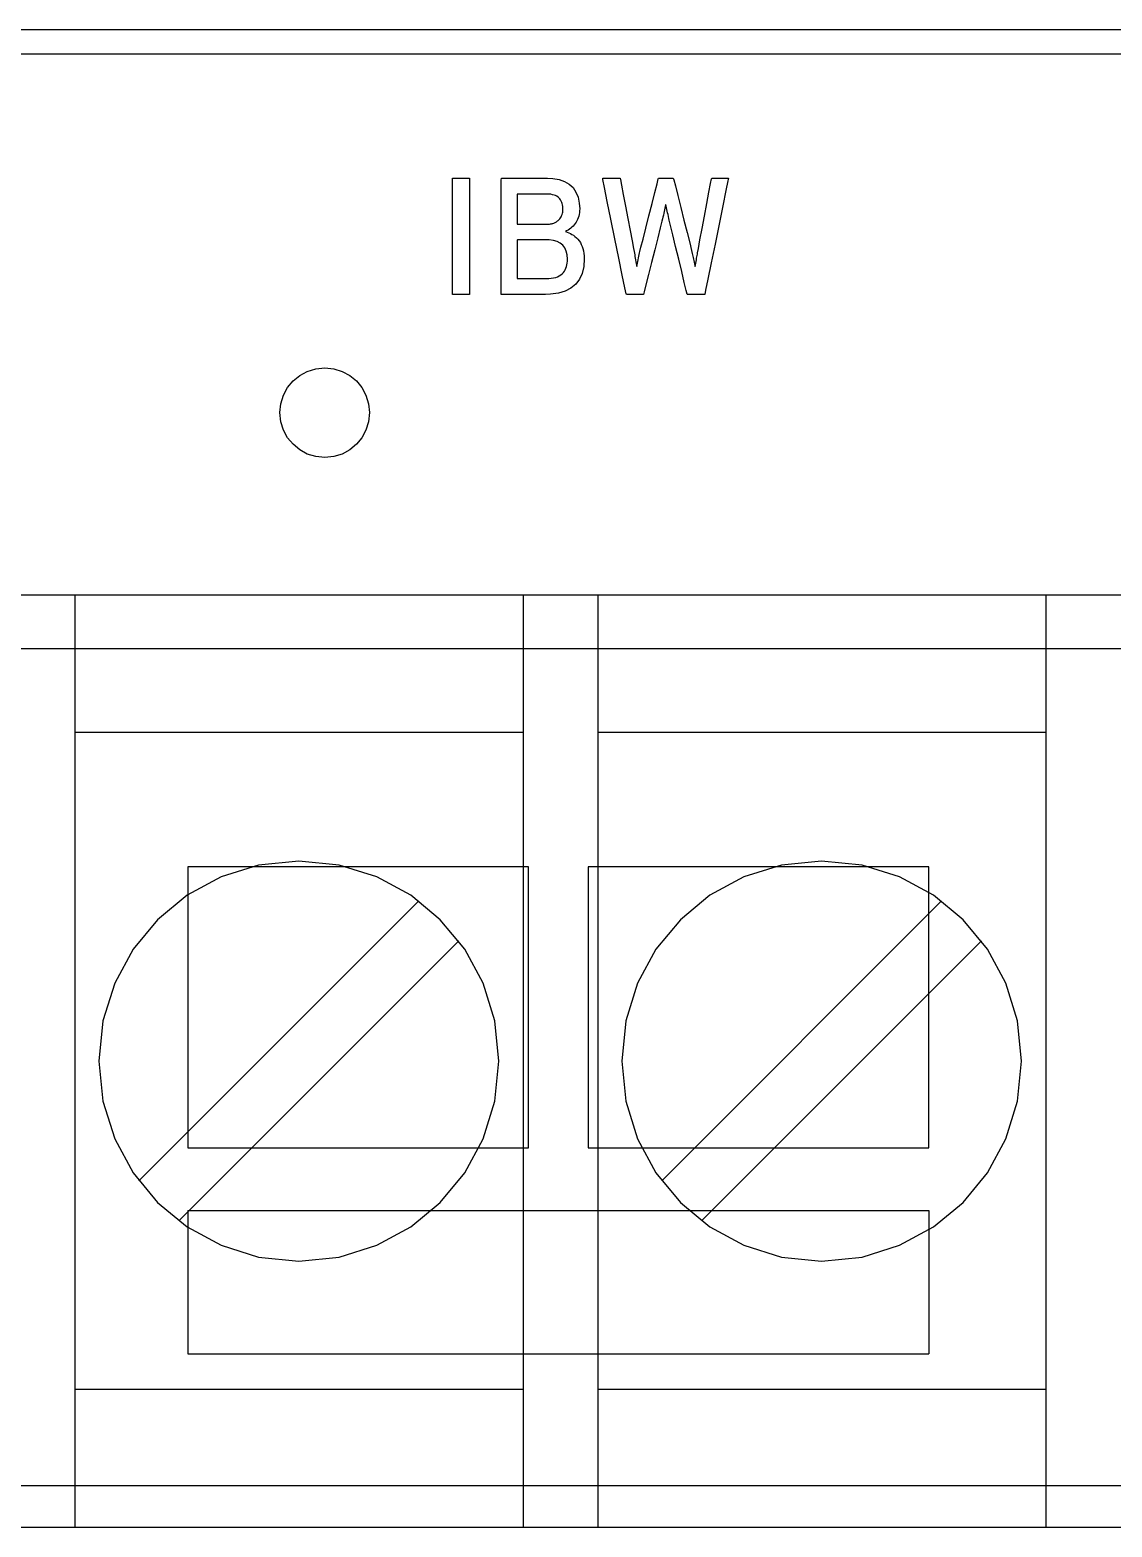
# Model space of a CAD drawing. Extents: x 1 to 47.7, y 0.2 to 33.4.
# Drawn here: x 27.588 to 28.493, y 10.859 to 12.111 of the extents above; entities that cross this region are included whole.
import ezdxf

# ---------------------------------------------------------------- set-up
doc = ezdxf.new("R2010")
doc.units = 0
doc.header["$MEASUREMENT"] = 0
for name, color, linetype in [('1_1__SCREW_TERMINAL_BLOCK_', 7, 'CONTINUOUS'), ('1_2__SCREW_TERMINAL_BLOCK_', 7, 'CONTINUOUS'), ('1_3__CONNECTORIZED_RELAY__', 7, 'CONTINUOUS'), ('1_4__CONNECTORIZED_RELAY__', 7, 'CONTINUOUS')]:
    doc.layers.add(name, color=color, linetype=linetype)

msp = doc.modelspace()

# ---------------------------------------------------------------- linework, layer by layer
at = {"layer": '1_1__SCREW_TERMINAL_BLOCK_'}
for points in [[(28.5573, 12.1115), (28.428, 12.1115), (28.3014, 12.1115), (28.2392, 12.1115), (28.1778, 12.1115), (28.1171, 12.1115), (28.0571, 12.1115), (27.998, 12.1115), (27.9396, 12.1115), (27.8821, 12.1115), (27.8253, 12.1115), (27.7694, 12.1115), (27.7143, 12.1115), (27.6601, 12.1115), (27.6068, 12.1115), (27.5544, 12.1115)], [(27.5614, 12.0915), (27.6043, 12.0915), (27.6481, 12.0915), (27.6928, 12.0915), (27.7384, 12.0915), (27.7849, 12.0915), (27.8322, 12.0915), (27.8804, 12.0915), (27.9295, 12.0915), (27.9793, 12.0915), (28.03, 12.0915), (28.0815, 12.0915), (28.1338, 12.0915), (28.1868, 12.0915), (28.2406, 12.0915), (28.2952, 12.0915), (28.4066, 12.0915), (28.5208, 12.0915)], [(27.9414, 11.8902), (27.9414, 11.9874), (27.9555, 11.9874), (27.9555, 11.8902), (27.9414, 11.8902)], [(28.6408, 11.6386), (28.4201, 11.6386), (28.1886, 11.6386), (27.7191, 11.6386), (27.494, 11.6386)], [(27.6253, 11.6386), (27.6253, 10.8586)], [(28.0003, 11.6386), (28.0003, 10.8586)], [(28.0628, 11.6386), (28.0628, 10.8586)], [(28.4378, 11.6386), (28.4378, 10.8586)], [(28.0003, 11.5235), (27.6253, 11.5235)], [(28.4378, 11.5235), (28.0628, 11.5235)], [(27.9131, 11.3826), (27.6788, 11.1483)], [(28.3506, 11.3826), (28.1164, 11.1483)], [(27.9465, 11.3492), (27.7123, 11.1149)], [(28.384, 11.3492), (28.1498, 11.1149)], [(28.0003, 10.9737), (27.6253, 10.9737)], [(28.4378, 10.9737), (28.0628, 10.9737)], [(27.494, 10.8586), (27.7191, 10.8586), (28.1886, 10.8586), (28.4201, 10.8586), (28.6408, 10.8586)]]:
    msp.add_lwpolyline(points, dxfattribs=at)
for points in [[(28.0516, 11.92), (28.0511, 11.9135), (28.0497, 11.9077), (28.0475, 11.9028), (28.0444, 11.8987), (28.0404, 11.8954), (28.0356, 11.8929), (28.03, 11.8912), (28.0234, 11.8903), (28.0191, 11.8902), (28.0166, 11.8902), (28.012, 11.8902), (28.0061, 11.8902), (27.9996, 11.8902), (27.9933, 11.8902), (27.9877, 11.8902), (27.9838, 11.8902), (27.9821, 11.8902), (27.982, 11.8931), (27.982, 11.9023), (27.982, 11.916), (27.982, 11.9322), (27.982, 11.9492), (27.982, 11.965), (27.982, 11.9778), (27.982, 11.9857), (27.9822, 11.9874), (27.9846, 11.9874), (27.9891, 11.9874), (27.9951, 11.9874), (28.0018, 11.9874), (28.0084, 11.9874), (28.0143, 11.9874), (28.0186, 11.9874), (28.0207, 11.9874), (28.0253, 11.9872), (28.0306, 11.9863), (28.0351, 11.9847), (28.039, 11.9824), (28.0422, 11.9795), (28.0446, 11.9758), (28.0464, 11.9715), (28.0474, 11.9665), (28.0478, 11.9618), (28.0477, 11.9601), (28.0475, 11.9586), (28.0473, 11.957), (28.0469, 11.9556), (28.0465, 11.9542), (28.046, 11.9529), (28.0454, 11.9516), (28.0447, 11.9505), (28.0439, 11.9494), (28.0431, 11.9483), (28.0422, 11.9473), (28.0412, 11.9464), (28.0402, 11.9455), (28.0391, 11.9447), (28.038, 11.944), (28.0368, 11.9433), (28.0359, 11.9427), (28.0373, 11.9423), (28.0386, 11.9418), (28.04, 11.9411), (28.0413, 11.9404), (28.0425, 11.9396), (28.0437, 11.9386), (28.045, 11.9375), (28.0461, 11.9363), (28.0473, 11.935), (28.0483, 11.9336), (28.0491, 11.932), (28.0499, 11.9303), (28.0505, 11.9285), (28.051, 11.9266), (28.0513, 11.9245), (28.0515, 11.9223)], [(28.1524, 11.8902), (28.1519, 11.8902), (28.1505, 11.8902), (28.1484, 11.8902), (28.146, 11.8902), (28.1435, 11.8902), (28.1412, 11.8902), (28.1393, 11.8902), (28.138, 11.8902), (28.1377, 11.8903), (28.1369, 11.8935), (28.1353, 11.9001), (28.1331, 11.9092), (28.1306, 11.9196), (28.128, 11.9303), (28.1257, 11.94), (28.1238, 11.9477), (28.1227, 11.9522), (28.1224, 11.9537), (28.122, 11.9553), (28.1217, 11.9569), (28.1213, 11.9584), (28.121, 11.9599), (28.1207, 11.9613), (28.1204, 11.9627), (28.1201, 11.9641), (28.1199, 11.9654), (28.1196, 11.9651), (28.1193, 11.9637), (28.119, 11.9623), (28.1187, 11.9609), (28.1184, 11.9595), (28.1181, 11.958), (28.1178, 11.9564), (28.1174, 11.9549), (28.1171, 11.9533), (28.1166, 11.9514), (28.1152, 11.9459), (28.1131, 11.9376), (28.1106, 11.9275), (28.1079, 11.9168), (28.1053, 11.9067), (28.1031, 11.8981), (28.1016, 11.8922), (28.1011, 11.8902), (28.1006, 11.8902), (28.0991, 11.8902), (28.0971, 11.8902), (28.0947, 11.8902), (28.0923, 11.8902), (28.09, 11.8902), (28.0882, 11.8902), (28.087, 11.8902), (28.0866, 11.8905), (28.0856, 11.8957), (28.0834, 11.9062), (28.0805, 11.9205), (28.0772, 11.9366), (28.0739, 11.953), (28.0708, 11.9679), (28.0685, 11.9796), (28.0671, 11.9864), (28.067, 11.9874), (28.068, 11.9874), (28.0697, 11.9874), (28.072, 11.9874), (28.0744, 11.9874), (28.0769, 11.9874), (28.0791, 11.9874), (28.0807, 11.9874), (28.0815, 11.9874), (28.0818, 11.9863), (28.0827, 11.9815), (28.0842, 11.9737), (28.086, 11.9641), (28.088, 11.9537), (28.0899, 11.9436), (28.0916, 11.9349), (28.0928, 11.9286), (28.0933, 11.926), (28.0935, 11.9247), (28.0938, 11.9233), (28.094, 11.9219), (28.0943, 11.9205), (28.0945, 11.919), (28.0948, 11.9175), (28.095, 11.9161), (28.0952, 11.9146), (28.0955, 11.9134), (28.0958, 11.9149), (28.0961, 11.9163), (28.0963, 11.9178), (28.0966, 11.9192), (28.0969, 11.9207), (28.0973, 11.9221), (28.0976, 11.9235), (28.0979, 11.9249), (28.0981, 11.9261), (28.099, 11.9296), (28.1008, 11.9364), (28.1031, 11.9455), (28.1057, 11.9558), (28.1083, 11.9662), (28.1107, 11.9755), (28.1125, 11.9828), (28.1135, 11.9869), (28.1138, 11.9874), (28.1147, 11.9874), (28.1162, 11.9874), (28.1181, 11.9874), (28.1202, 11.9874), (28.1223, 11.9874), (28.1241, 11.9874), (28.1255, 11.9874), (28.1261, 11.9874), (28.1265, 11.9861), (28.1278, 11.981), (28.1298, 11.9729), (28.1323, 11.963), (28.135, 11.9523), (28.1376, 11.942), (28.1398, 11.9332), (28.1413, 11.927), (28.142, 11.9245), (28.1422, 11.9234), (28.1425, 11.9222), (28.1428, 11.921), (28.1431, 11.9197), (28.1433, 11.9184), (28.1436, 11.9171), (28.1439, 11.9158), (28.1441, 11.9144), (28.1444, 11.9135), (28.1447, 11.9149), (28.1449, 11.9164), (28.1452, 11.9178), (28.1454, 11.9191), (28.1456, 11.9204), (28.1458, 11.9216), (28.146, 11.9228), (28.1462, 11.9239), (28.1464, 11.9249), (28.1471, 11.9287), (28.1484, 11.9358), (28.1502, 11.9452), (28.1521, 11.9557), (28.1541, 11.9663), (28.1559, 11.9757), (28.1573, 11.983), (28.158, 11.987), (28.1583, 11.9874), (28.1593, 11.9874), (28.161, 11.9874), (28.1632, 11.9874), (28.1656, 11.9874), (28.168, 11.9874), (28.17, 11.9874), (28.1715, 11.9874), (28.1722, 11.9874), (28.1718, 11.9852), (28.1701, 11.977), (28.1675, 11.9642), (28.1644, 11.9488), (28.161, 11.9323), (28.1578, 11.9165), (28.155, 11.903), (28.1531, 11.8937)], [(28.0337, 11.9614), (28.0336, 11.9626), (28.0335, 11.9638), (28.0333, 11.965), (28.033, 11.9661), (28.0327, 11.9672), (28.0322, 11.9682), (28.0317, 11.9692), (28.0312, 11.9701), (28.0304, 11.9709), (28.0296, 11.9716), (28.0286, 11.9723), (28.0275, 11.9728), (28.0264, 11.9733), (28.0251, 11.9736), (28.0237, 11.9739), (28.0222, 11.974), (28.0206, 11.9741), (28.0196, 11.9741), (28.0171, 11.9741), (28.0134, 11.9741), (28.0091, 11.9741), (28.0047, 11.9741), (28.0006, 11.9741), (27.9974, 11.9741), (27.9956, 11.9741), (27.9953, 11.9739), (27.9953, 11.972), (27.9953, 11.9689), (27.9953, 11.9648), (27.9953, 11.9604), (27.9953, 11.9561), (27.9953, 11.9525), (27.9953, 11.9499), (27.9953, 11.9489), (27.9963, 11.9489), (27.9989, 11.9489), (28.0026, 11.9489), (28.0068, 11.9489), (28.0113, 11.9489), (28.0153, 11.9489), (28.0185, 11.9489), (28.0203, 11.9489), (28.021, 11.9489), (28.0218, 11.949), (28.0226, 11.949), (28.0234, 11.9491), (28.0241, 11.9493), (28.0248, 11.9494), (28.0254, 11.9496), (28.026, 11.9498), (28.0266, 11.9501), (28.0272, 11.9504), (28.0277, 11.9506), (28.0283, 11.9509), (28.0287, 11.9513), (28.0292, 11.9516), (28.0297, 11.9519), (28.0301, 11.9523), (28.0305, 11.9527), (28.031, 11.9533), (28.0317, 11.9541), (28.0322, 11.955), (28.0326, 11.956), (28.033, 11.957), (28.0333, 11.958), (28.0335, 11.9591), (28.0336, 11.9602)], [(28.0375, 11.9196), (28.0372, 11.9232), (28.0365, 11.9264), (28.0352, 11.929), (28.0336, 11.9313), (28.0314, 11.9331), (28.0288, 11.9344), (28.0257, 11.9353), (28.0221, 11.9358), (28.0204, 11.9358), (28.0182, 11.9358), (28.0147, 11.9358), (28.0104, 11.9358), (28.0058, 11.9358), (28.0015, 11.9358), (27.998, 11.9358), (27.9958, 11.9358), (27.9953, 11.9356), (27.9953, 11.9336), (27.9953, 11.9296), (27.9953, 11.9244), (27.9953, 11.9187), (27.9953, 11.913), (27.9953, 11.9082), (27.9953, 11.9048), (27.9953, 11.9035), (27.9963, 11.9035), (27.999, 11.9035), (28.0028, 11.9035), (28.0071, 11.9035), (28.0116, 11.9035), (28.0157, 11.9035), (28.0187, 11.9035), (28.0203, 11.9035), (28.0219, 11.9035), (28.024, 11.9037), (28.0259, 11.904), (28.0277, 11.9044), (28.0293, 11.9049), (28.0307, 11.9056), (28.032, 11.9064), (28.0331, 11.9074), (28.0341, 11.9084), (28.0349, 11.9095), (28.0356, 11.9107), (28.0362, 11.912), (28.0367, 11.9134), (28.037, 11.9148), (28.0373, 11.9163), (28.0375, 11.9179)], [(27.8719, 11.7912), (27.8711, 11.7836), (27.8689, 11.7766), (27.8655, 11.7702), (27.8609, 11.7647), (27.8553, 11.7601), (27.849, 11.7566), (27.8419, 11.7545), (27.8344, 11.7537), (27.8268, 11.7545), (27.8198, 11.7566), (27.8134, 11.7601), (27.8079, 11.7647), (27.8033, 11.7702), (27.7998, 11.7766), (27.7976, 11.7836), (27.7969, 11.7912), (27.7976, 11.7987), (27.7998, 11.8058), (27.8033, 11.8122), (27.8079, 11.8177), (27.8134, 11.8223), (27.8198, 11.8257), (27.8268, 11.8279), (27.8344, 11.8287), (27.8419, 11.8279), (27.849, 11.8257), (27.8553, 11.8223), (27.8609, 11.8177), (27.8655, 11.8122), (27.8689, 11.8058), (27.8711, 11.7987)], [(27.9801, 11.2486), (27.9767, 11.2823), (27.967, 11.3137), (27.9515, 11.3422), (27.9311, 11.3669), (27.9063, 11.3874), (27.8779, 11.4029), (27.8464, 11.4126), (27.8127, 11.416), (27.779, 11.4126), (27.7476, 11.4029), (27.7192, 11.3874), (27.6944, 11.3669), (27.674, 11.3422), (27.6586, 11.3137), (27.6488, 11.2823), (27.6454, 11.2486), (27.6488, 11.2149), (27.6586, 11.1835), (27.674, 11.1551), (27.6944, 11.1303), (27.7192, 11.1098), (27.7476, 11.0944), (27.779, 11.0846), (27.8127, 11.0812), (27.8464, 11.0846), (27.8779, 11.0944), (27.9063, 11.1098), (27.9311, 11.1303), (27.9515, 11.1551), (27.967, 11.1835), (27.9767, 11.2149)], [(28.4176, 11.2486), (28.4142, 11.2823), (28.4045, 11.3137), (28.389, 11.3422), (28.3686, 11.3669), (28.3438, 11.3874), (28.3154, 11.4029), (28.284, 11.4126), (28.2502, 11.416), (28.2165, 11.4126), (28.1851, 11.4029), (28.1567, 11.3874), (28.132, 11.3669), (28.1115, 11.3422), (28.0961, 11.3137), (28.0864, 11.2823), (28.083, 11.2486), (28.0864, 11.2149), (28.0961, 11.1835), (28.1115, 11.1551), (28.132, 11.1303), (28.1567, 11.1098), (28.1851, 11.0944), (28.2165, 11.0846), (28.2502, 11.0812), (28.284, 11.0846), (28.3154, 11.0944), (28.3438, 11.1098), (28.3686, 11.1303), (28.389, 11.1551), (28.4045, 11.1835), (28.4142, 11.2149)]]:
    msp.add_lwpolyline(points, close=True, dxfattribs=at)
at = {"layer": '1_2__SCREW_TERMINAL_BLOCK_'}
for points in [[(28.5573, 12.1115), (28.428, 12.1115), (28.3014, 12.1115), (28.2392, 12.1115), (28.1778, 12.1115), (28.1171, 12.1115), (28.0571, 12.1115), (27.998, 12.1115), (27.9396, 12.1115), (27.8821, 12.1115), (27.8253, 12.1115), (27.7694, 12.1115), (27.7143, 12.1115), (27.6601, 12.1115), (27.6068, 12.1115), (27.5544, 12.1115)], [(27.5614, 12.0915), (27.6043, 12.0915), (27.6481, 12.0915), (27.6928, 12.0915), (27.7384, 12.0915), (27.7849, 12.0915), (27.8322, 12.0915), (27.8804, 12.0915), (27.9295, 12.0915), (27.9793, 12.0915), (28.03, 12.0915), (28.0815, 12.0915), (28.1338, 12.0915), (28.1868, 12.0915), (28.2406, 12.0915), (28.2952, 12.0915), (28.4066, 12.0915), (28.5208, 12.0915)], [(27.9414, 11.8902), (27.9414, 11.9874), (27.9555, 11.9874), (27.9555, 11.8902), (27.9414, 11.8902)], [(28.6408, 11.6386), (28.4201, 11.6386), (28.1886, 11.6386), (27.7191, 11.6386), (27.494, 11.6386)], [(27.6253, 11.6386), (27.6253, 10.8586)], [(28.0003, 11.6386), (28.0003, 10.8586)], [(28.0628, 11.6386), (28.0628, 10.8586)], [(28.4378, 11.6386), (28.4378, 10.8586)], [(28.0003, 11.5235), (27.6253, 11.5235)], [(28.4378, 11.5235), (28.0628, 11.5235)], [(27.9131, 11.3826), (27.6788, 11.1483)], [(28.3506, 11.3826), (28.1164, 11.1483)], [(27.9465, 11.3492), (27.7123, 11.1149)], [(28.384, 11.3492), (28.1498, 11.1149)], [(28.0003, 10.9737), (27.6253, 10.9737)], [(28.4378, 10.9737), (28.0628, 10.9737)], [(27.494, 10.8586), (27.7191, 10.8586), (28.1886, 10.8586), (28.4201, 10.8586), (28.6408, 10.8586)]]:
    msp.add_lwpolyline(points, dxfattribs=at)
for points in [[(28.0516, 11.92), (28.0511, 11.9135), (28.0497, 11.9077), (28.0475, 11.9028), (28.0444, 11.8987), (28.0404, 11.8954), (28.0356, 11.8929), (28.03, 11.8912), (28.0234, 11.8903), (28.0191, 11.8902), (28.0166, 11.8902), (28.012, 11.8902), (28.0061, 11.8902), (27.9996, 11.8902), (27.9933, 11.8902), (27.9877, 11.8902), (27.9838, 11.8902), (27.9821, 11.8902), (27.982, 11.8931), (27.982, 11.9023), (27.982, 11.916), (27.982, 11.9322), (27.982, 11.9492), (27.982, 11.965), (27.982, 11.9778), (27.982, 11.9857), (27.9822, 11.9874), (27.9846, 11.9874), (27.9891, 11.9874), (27.9951, 11.9874), (28.0018, 11.9874), (28.0084, 11.9874), (28.0143, 11.9874), (28.0186, 11.9874), (28.0207, 11.9874), (28.0253, 11.9872), (28.0306, 11.9863), (28.0351, 11.9847), (28.039, 11.9824), (28.0422, 11.9795), (28.0446, 11.9758), (28.0464, 11.9715), (28.0474, 11.9665), (28.0478, 11.9618), (28.0477, 11.9601), (28.0475, 11.9586), (28.0473, 11.957), (28.0469, 11.9556), (28.0465, 11.9542), (28.046, 11.9529), (28.0454, 11.9516), (28.0447, 11.9505), (28.0439, 11.9494), (28.0431, 11.9483), (28.0422, 11.9473), (28.0412, 11.9464), (28.0402, 11.9455), (28.0391, 11.9447), (28.038, 11.944), (28.0368, 11.9433), (28.0359, 11.9427), (28.0373, 11.9423), (28.0386, 11.9418), (28.04, 11.9411), (28.0413, 11.9404), (28.0425, 11.9396), (28.0437, 11.9386), (28.045, 11.9375), (28.0461, 11.9363), (28.0473, 11.935), (28.0483, 11.9336), (28.0491, 11.932), (28.0499, 11.9303), (28.0505, 11.9285), (28.051, 11.9266), (28.0513, 11.9245), (28.0515, 11.9223)], [(28.1524, 11.8902), (28.1519, 11.8902), (28.1505, 11.8902), (28.1484, 11.8902), (28.146, 11.8902), (28.1435, 11.8902), (28.1412, 11.8902), (28.1393, 11.8902), (28.138, 11.8902), (28.1377, 11.8903), (28.1369, 11.8935), (28.1353, 11.9001), (28.1331, 11.9092), (28.1306, 11.9196), (28.128, 11.9303), (28.1257, 11.94), (28.1238, 11.9477), (28.1227, 11.9522), (28.1224, 11.9537), (28.122, 11.9553), (28.1217, 11.9569), (28.1213, 11.9584), (28.121, 11.9599), (28.1207, 11.9613), (28.1204, 11.9627), (28.1201, 11.9641), (28.1199, 11.9654), (28.1196, 11.9651), (28.1193, 11.9637), (28.119, 11.9623), (28.1187, 11.9609), (28.1184, 11.9595), (28.1181, 11.958), (28.1178, 11.9564), (28.1174, 11.9549), (28.1171, 11.9533), (28.1166, 11.9514), (28.1152, 11.9459), (28.1131, 11.9376), (28.1106, 11.9275), (28.1079, 11.9168), (28.1053, 11.9067), (28.1031, 11.8981), (28.1016, 11.8922), (28.1011, 11.8902), (28.1006, 11.8902), (28.0991, 11.8902), (28.0971, 11.8902), (28.0947, 11.8902), (28.0923, 11.8902), (28.09, 11.8902), (28.0882, 11.8902), (28.087, 11.8902), (28.0866, 11.8905), (28.0856, 11.8957), (28.0834, 11.9062), (28.0805, 11.9205), (28.0772, 11.9366), (28.0739, 11.953), (28.0708, 11.9679), (28.0685, 11.9796), (28.0671, 11.9864), (28.067, 11.9874), (28.068, 11.9874), (28.0697, 11.9874), (28.072, 11.9874), (28.0744, 11.9874), (28.0769, 11.9874), (28.0791, 11.9874), (28.0807, 11.9874), (28.0815, 11.9874), (28.0818, 11.9863), (28.0827, 11.9815), (28.0842, 11.9737), (28.086, 11.9641), (28.088, 11.9537), (28.0899, 11.9436), (28.0916, 11.9349), (28.0928, 11.9286), (28.0933, 11.926), (28.0935, 11.9247), (28.0938, 11.9233), (28.094, 11.9219), (28.0943, 11.9205), (28.0945, 11.919), (28.0948, 11.9175), (28.095, 11.9161), (28.0952, 11.9146), (28.0955, 11.9134), (28.0958, 11.9149), (28.0961, 11.9163), (28.0963, 11.9178), (28.0966, 11.9192), (28.0969, 11.9207), (28.0973, 11.9221), (28.0976, 11.9235), (28.0979, 11.9249), (28.0981, 11.9261), (28.099, 11.9296), (28.1008, 11.9364), (28.1031, 11.9455), (28.1057, 11.9558), (28.1083, 11.9662), (28.1107, 11.9755), (28.1125, 11.9828), (28.1135, 11.9869), (28.1138, 11.9874), (28.1147, 11.9874), (28.1162, 11.9874), (28.1181, 11.9874), (28.1202, 11.9874), (28.1223, 11.9874), (28.1241, 11.9874), (28.1255, 11.9874), (28.1261, 11.9874), (28.1265, 11.9861), (28.1278, 11.981), (28.1298, 11.9729), (28.1323, 11.963), (28.135, 11.9523), (28.1376, 11.942), (28.1398, 11.9332), (28.1413, 11.927), (28.142, 11.9245), (28.1422, 11.9234), (28.1425, 11.9222), (28.1428, 11.921), (28.1431, 11.9197), (28.1433, 11.9184), (28.1436, 11.9171), (28.1439, 11.9158), (28.1441, 11.9144), (28.1444, 11.9135), (28.1447, 11.9149), (28.1449, 11.9164), (28.1452, 11.9178), (28.1454, 11.9191), (28.1456, 11.9204), (28.1458, 11.9216), (28.146, 11.9228), (28.1462, 11.9239), (28.1464, 11.9249), (28.1471, 11.9287), (28.1484, 11.9358), (28.1502, 11.9452), (28.1521, 11.9557), (28.1541, 11.9663), (28.1559, 11.9757), (28.1573, 11.983), (28.158, 11.987), (28.1583, 11.9874), (28.1593, 11.9874), (28.161, 11.9874), (28.1632, 11.9874), (28.1656, 11.9874), (28.168, 11.9874), (28.17, 11.9874), (28.1715, 11.9874), (28.1722, 11.9874), (28.1718, 11.9852), (28.1701, 11.977), (28.1675, 11.9642), (28.1644, 11.9488), (28.161, 11.9323), (28.1578, 11.9165), (28.155, 11.903), (28.1531, 11.8937)], [(28.0337, 11.9614), (28.0336, 11.9626), (28.0335, 11.9638), (28.0333, 11.965), (28.033, 11.9661), (28.0327, 11.9672), (28.0322, 11.9682), (28.0317, 11.9692), (28.0312, 11.9701), (28.0304, 11.9709), (28.0296, 11.9716), (28.0286, 11.9723), (28.0275, 11.9728), (28.0264, 11.9733), (28.0251, 11.9736), (28.0237, 11.9739), (28.0222, 11.974), (28.0206, 11.9741), (28.0196, 11.9741), (28.0171, 11.9741), (28.0134, 11.9741), (28.0091, 11.9741), (28.0047, 11.9741), (28.0006, 11.9741), (27.9974, 11.9741), (27.9956, 11.9741), (27.9953, 11.9739), (27.9953, 11.972), (27.9953, 11.9689), (27.9953, 11.9648), (27.9953, 11.9604), (27.9953, 11.9561), (27.9953, 11.9525), (27.9953, 11.9499), (27.9953, 11.9489), (27.9963, 11.9489), (27.9989, 11.9489), (28.0026, 11.9489), (28.0068, 11.9489), (28.0113, 11.9489), (28.0153, 11.9489), (28.0185, 11.9489), (28.0203, 11.9489), (28.021, 11.9489), (28.0218, 11.949), (28.0226, 11.949), (28.0234, 11.9491), (28.0241, 11.9493), (28.0248, 11.9494), (28.0254, 11.9496), (28.026, 11.9498), (28.0266, 11.9501), (28.0272, 11.9504), (28.0277, 11.9506), (28.0283, 11.9509), (28.0287, 11.9513), (28.0292, 11.9516), (28.0297, 11.9519), (28.0301, 11.9523), (28.0305, 11.9527), (28.031, 11.9533), (28.0317, 11.9541), (28.0322, 11.955), (28.0326, 11.956), (28.033, 11.957), (28.0333, 11.958), (28.0335, 11.9591), (28.0336, 11.9602)], [(28.0375, 11.9196), (28.0372, 11.9232), (28.0365, 11.9264), (28.0352, 11.929), (28.0336, 11.9313), (28.0314, 11.9331), (28.0288, 11.9344), (28.0257, 11.9353), (28.0221, 11.9358), (28.0204, 11.9358), (28.0182, 11.9358), (28.0147, 11.9358), (28.0104, 11.9358), (28.0058, 11.9358), (28.0015, 11.9358), (27.998, 11.9358), (27.9958, 11.9358), (27.9953, 11.9356), (27.9953, 11.9336), (27.9953, 11.9296), (27.9953, 11.9244), (27.9953, 11.9187), (27.9953, 11.913), (27.9953, 11.9082), (27.9953, 11.9048), (27.9953, 11.9035), (27.9963, 11.9035), (27.999, 11.9035), (28.0028, 11.9035), (28.0071, 11.9035), (28.0116, 11.9035), (28.0157, 11.9035), (28.0187, 11.9035), (28.0203, 11.9035), (28.0219, 11.9035), (28.024, 11.9037), (28.0259, 11.904), (28.0277, 11.9044), (28.0293, 11.9049), (28.0307, 11.9056), (28.032, 11.9064), (28.0331, 11.9074), (28.0341, 11.9084), (28.0349, 11.9095), (28.0356, 11.9107), (28.0362, 11.912), (28.0367, 11.9134), (28.037, 11.9148), (28.0373, 11.9163), (28.0375, 11.9179)], [(27.8719, 11.7912), (27.8711, 11.7836), (27.8689, 11.7766), (27.8655, 11.7702), (27.8609, 11.7647), (27.8553, 11.7601), (27.849, 11.7566), (27.8419, 11.7545), (27.8344, 11.7537), (27.8268, 11.7545), (27.8198, 11.7566), (27.8134, 11.7601), (27.8079, 11.7647), (27.8033, 11.7702), (27.7998, 11.7766), (27.7976, 11.7836), (27.7969, 11.7912), (27.7976, 11.7987), (27.7998, 11.8058), (27.8033, 11.8122), (27.8079, 11.8177), (27.8134, 11.8223), (27.8198, 11.8257), (27.8268, 11.8279), (27.8344, 11.8287), (27.8419, 11.8279), (27.849, 11.8257), (27.8553, 11.8223), (27.8609, 11.8177), (27.8655, 11.8122), (27.8689, 11.8058), (27.8711, 11.7987)], [(27.9801, 11.2486), (27.9767, 11.2823), (27.967, 11.3137), (27.9515, 11.3422), (27.9311, 11.3669), (27.9063, 11.3874), (27.8779, 11.4029), (27.8464, 11.4126), (27.8127, 11.416), (27.779, 11.4126), (27.7476, 11.4029), (27.7192, 11.3874), (27.6944, 11.3669), (27.674, 11.3422), (27.6586, 11.3137), (27.6488, 11.2823), (27.6454, 11.2486), (27.6488, 11.2149), (27.6586, 11.1835), (27.674, 11.1551), (27.6944, 11.1303), (27.7192, 11.1098), (27.7476, 11.0944), (27.779, 11.0846), (27.8127, 11.0812), (27.8464, 11.0846), (27.8779, 11.0944), (27.9063, 11.1098), (27.9311, 11.1303), (27.9515, 11.1551), (27.967, 11.1835), (27.9767, 11.2149)], [(28.4176, 11.2486), (28.4142, 11.2823), (28.4045, 11.3137), (28.389, 11.3422), (28.3686, 11.3669), (28.3438, 11.3874), (28.3154, 11.4029), (28.284, 11.4126), (28.2502, 11.416), (28.2165, 11.4126), (28.1851, 11.4029), (28.1567, 11.3874), (28.132, 11.3669), (28.1115, 11.3422), (28.0961, 11.3137), (28.0864, 11.2823), (28.083, 11.2486), (28.0864, 11.2149), (28.0961, 11.1835), (28.1115, 11.1551), (28.132, 11.1303), (28.1567, 11.1098), (28.1851, 11.0944), (28.2165, 11.0846), (28.2502, 11.0812), (28.284, 11.0846), (28.3154, 11.0944), (28.3438, 11.1098), (28.3686, 11.1303), (28.389, 11.1551), (28.4045, 11.1835), (28.4142, 11.2149)]]:
    msp.add_lwpolyline(points, close=True, dxfattribs=at)
at = {"layer": '1_3__CONNECTORIZED_RELAY__'}
for points in [[(28.5284, 12.1115), (28.3996, 12.1115), (28.2737, 12.1115), (28.2118, 12.1115), (28.1507, 12.1115), (28.0903, 12.1115), (28.0307, 12.1115), (27.9719, 12.1115), (27.9139, 12.1115), (27.8567, 12.1115), (27.8004, 12.1115), (27.7448, 12.1115), (27.6901, 12.1115), (27.6363, 12.1115), (27.5834, 12.1115)], [(27.5493, 12.0915), (27.6161, 12.0915), (27.6851, 12.0915), (27.7563, 12.0915), (27.8296, 12.0915), (27.905, 12.0915), (27.9824, 12.0915), (28.0618, 12.0915), (28.1431, 12.0915), (28.2263, 12.0915), (28.3113, 12.0915), (28.3982, 12.0915), (28.4868, 12.0915), (28.5771, 12.0915)], [(27.9414, 11.8902), (27.9414, 11.9874), (27.9555, 11.9874), (27.9555, 11.8902), (27.9414, 11.8902)], [(28.5081, 11.5935), (28.2112, 11.5935), (27.9083, 11.5935), (27.7593, 11.5935), (27.6144, 11.5935), (27.4754, 11.5935)], [(27.7199, 11.1759), (28.005, 11.1759), (28.005, 11.4112), (27.7199, 11.4112), (27.7199, 11.1759)], [(28.0549, 11.1759), (28.34, 11.1759), (28.34, 11.4112), (28.0549, 11.4112), (28.0549, 11.1759)], [(27.7199, 11.1236), (28.34, 11.1236)], [(27.7199, 11.1236), (27.7199, 11.0037)], [(28.34, 11.1236), (28.34, 11.0037)], [(27.7199, 11.0037), (28.34, 11.0037)], [(27.5519, 10.8934), (27.8488, 10.8934), (28.1516, 10.8934), (28.3006, 10.8934), (28.4455, 10.8934), (28.5845, 10.8934)]]:
    msp.add_lwpolyline(points, dxfattribs=at)
for points in [[(28.0516, 11.92), (28.0511, 11.9135), (28.0497, 11.9077), (28.0475, 11.9028), (28.0444, 11.8987), (28.0404, 11.8954), (28.0356, 11.8929), (28.03, 11.8912), (28.0234, 11.8903), (28.0191, 11.8902), (28.0166, 11.8902), (28.012, 11.8902), (28.0061, 11.8902), (27.9996, 11.8902), (27.9933, 11.8902), (27.9877, 11.8902), (27.9838, 11.8902), (27.9821, 11.8902), (27.982, 11.8931), (27.982, 11.9023), (27.982, 11.916), (27.982, 11.9322), (27.982, 11.9492), (27.982, 11.965), (27.982, 11.9778), (27.982, 11.9857), (27.9822, 11.9874), (27.9846, 11.9874), (27.9891, 11.9874), (27.9951, 11.9874), (28.0018, 11.9874), (28.0084, 11.9874), (28.0143, 11.9874), (28.0186, 11.9874), (28.0207, 11.9874), (28.0253, 11.9872), (28.0306, 11.9863), (28.0351, 11.9847), (28.039, 11.9824), (28.0422, 11.9795), (28.0446, 11.9758), (28.0464, 11.9715), (28.0474, 11.9665), (28.0478, 11.9618), (28.0477, 11.9601), (28.0475, 11.9586), (28.0473, 11.957), (28.0469, 11.9556), (28.0465, 11.9542), (28.046, 11.9529), (28.0454, 11.9516), (28.0447, 11.9505), (28.0439, 11.9494), (28.0431, 11.9483), (28.0422, 11.9473), (28.0412, 11.9464), (28.0402, 11.9455), (28.0391, 11.9447), (28.038, 11.944), (28.0368, 11.9433), (28.0359, 11.9427), (28.0373, 11.9423), (28.0386, 11.9418), (28.04, 11.9411), (28.0413, 11.9404), (28.0425, 11.9396), (28.0437, 11.9386), (28.045, 11.9375), (28.0461, 11.9363), (28.0473, 11.935), (28.0483, 11.9336), (28.0491, 11.932), (28.0499, 11.9303), (28.0505, 11.9285), (28.051, 11.9266), (28.0513, 11.9245), (28.0515, 11.9223)], [(28.1524, 11.8902), (28.1519, 11.8902), (28.1505, 11.8902), (28.1484, 11.8902), (28.146, 11.8902), (28.1435, 11.8902), (28.1412, 11.8902), (28.1393, 11.8902), (28.138, 11.8902), (28.1377, 11.8903), (28.1369, 11.8935), (28.1353, 11.9001), (28.1331, 11.9092), (28.1306, 11.9196), (28.128, 11.9303), (28.1257, 11.94), (28.1238, 11.9477), (28.1227, 11.9522), (28.1224, 11.9537), (28.122, 11.9553), (28.1217, 11.9569), (28.1213, 11.9584), (28.121, 11.9599), (28.1207, 11.9613), (28.1204, 11.9627), (28.1201, 11.9641), (28.1199, 11.9654), (28.1196, 11.9651), (28.1193, 11.9637), (28.119, 11.9623), (28.1187, 11.9609), (28.1184, 11.9595), (28.1181, 11.958), (28.1178, 11.9564), (28.1174, 11.9549), (28.1171, 11.9533), (28.1166, 11.9514), (28.1152, 11.9459), (28.1131, 11.9376), (28.1106, 11.9275), (28.1079, 11.9168), (28.1053, 11.9067), (28.1031, 11.8981), (28.1016, 11.8922), (28.1011, 11.8902), (28.1006, 11.8902), (28.0991, 11.8902), (28.0971, 11.8902), (28.0947, 11.8902), (28.0923, 11.8902), (28.09, 11.8902), (28.0882, 11.8902), (28.087, 11.8902), (28.0866, 11.8905), (28.0856, 11.8957), (28.0834, 11.9062), (28.0805, 11.9205), (28.0772, 11.9366), (28.0739, 11.953), (28.0708, 11.9679), (28.0685, 11.9796), (28.0671, 11.9864), (28.067, 11.9874), (28.068, 11.9874), (28.0697, 11.9874), (28.072, 11.9874), (28.0744, 11.9874), (28.0769, 11.9874), (28.0791, 11.9874), (28.0807, 11.9874), (28.0815, 11.9874), (28.0818, 11.9863), (28.0827, 11.9815), (28.0842, 11.9737), (28.086, 11.9641), (28.088, 11.9537), (28.0899, 11.9436), (28.0916, 11.9349), (28.0928, 11.9286), (28.0933, 11.926), (28.0935, 11.9247), (28.0938, 11.9233), (28.094, 11.9219), (28.0943, 11.9205), (28.0945, 11.919), (28.0948, 11.9175), (28.095, 11.9161), (28.0952, 11.9146), (28.0955, 11.9134), (28.0958, 11.9149), (28.0961, 11.9163), (28.0963, 11.9178), (28.0966, 11.9192), (28.0969, 11.9207), (28.0973, 11.9221), (28.0976, 11.9235), (28.0979, 11.9249), (28.0981, 11.9261), (28.099, 11.9296), (28.1008, 11.9364), (28.1031, 11.9455), (28.1057, 11.9558), (28.1083, 11.9662), (28.1107, 11.9755), (28.1125, 11.9828), (28.1135, 11.9869), (28.1138, 11.9874), (28.1147, 11.9874), (28.1162, 11.9874), (28.1181, 11.9874), (28.1202, 11.9874), (28.1223, 11.9874), (28.1241, 11.9874), (28.1255, 11.9874), (28.1261, 11.9874), (28.1265, 11.9861), (28.1278, 11.981), (28.1298, 11.9729), (28.1323, 11.963), (28.135, 11.9523), (28.1376, 11.942), (28.1398, 11.9332), (28.1413, 11.927), (28.142, 11.9245), (28.1422, 11.9234), (28.1425, 11.9222), (28.1428, 11.921), (28.1431, 11.9197), (28.1433, 11.9184), (28.1436, 11.9171), (28.1439, 11.9158), (28.1441, 11.9144), (28.1444, 11.9135), (28.1447, 11.9149), (28.1449, 11.9164), (28.1452, 11.9178), (28.1454, 11.9191), (28.1456, 11.9204), (28.1458, 11.9216), (28.146, 11.9228), (28.1462, 11.9239), (28.1464, 11.9249), (28.1471, 11.9287), (28.1484, 11.9358), (28.1502, 11.9452), (28.1521, 11.9557), (28.1541, 11.9663), (28.1559, 11.9757), (28.1573, 11.983), (28.158, 11.987), (28.1583, 11.9874), (28.1593, 11.9874), (28.161, 11.9874), (28.1632, 11.9874), (28.1656, 11.9874), (28.168, 11.9874), (28.17, 11.9874), (28.1715, 11.9874), (28.1722, 11.9874), (28.1718, 11.9852), (28.1701, 11.977), (28.1675, 11.9642), (28.1644, 11.9488), (28.161, 11.9323), (28.1578, 11.9165), (28.155, 11.903), (28.1531, 11.8937)], [(28.0337, 11.9614), (28.0336, 11.9626), (28.0335, 11.9638), (28.0333, 11.965), (28.033, 11.9661), (28.0327, 11.9672), (28.0322, 11.9682), (28.0317, 11.9692), (28.0312, 11.9701), (28.0304, 11.9709), (28.0296, 11.9716), (28.0286, 11.9723), (28.0275, 11.9728), (28.0264, 11.9733), (28.0251, 11.9736), (28.0237, 11.9739), (28.0222, 11.974), (28.0206, 11.9741), (28.0196, 11.9741), (28.0171, 11.9741), (28.0134, 11.9741), (28.0091, 11.9741), (28.0047, 11.9741), (28.0006, 11.9741), (27.9974, 11.9741), (27.9956, 11.9741), (27.9953, 11.9739), (27.9953, 11.972), (27.9953, 11.9689), (27.9953, 11.9648), (27.9953, 11.9604), (27.9953, 11.9561), (27.9953, 11.9525), (27.9953, 11.9499), (27.9953, 11.9489), (27.9963, 11.9489), (27.9989, 11.9489), (28.0026, 11.9489), (28.0068, 11.9489), (28.0113, 11.9489), (28.0153, 11.9489), (28.0185, 11.9489), (28.0203, 11.9489), (28.021, 11.9489), (28.0218, 11.949), (28.0226, 11.949), (28.0234, 11.9491), (28.0241, 11.9493), (28.0248, 11.9494), (28.0254, 11.9496), (28.026, 11.9498), (28.0266, 11.9501), (28.0272, 11.9504), (28.0277, 11.9506), (28.0283, 11.9509), (28.0287, 11.9513), (28.0292, 11.9516), (28.0297, 11.9519), (28.0301, 11.9523), (28.0305, 11.9527), (28.031, 11.9533), (28.0317, 11.9541), (28.0322, 11.955), (28.0326, 11.956), (28.033, 11.957), (28.0333, 11.958), (28.0335, 11.9591), (28.0336, 11.9602)], [(28.0375, 11.9196), (28.0372, 11.9232), (28.0365, 11.9264), (28.0352, 11.929), (28.0336, 11.9313), (28.0314, 11.9331), (28.0288, 11.9344), (28.0257, 11.9353), (28.0221, 11.9358), (28.0204, 11.9358), (28.0182, 11.9358), (28.0147, 11.9358), (28.0104, 11.9358), (28.0058, 11.9358), (28.0015, 11.9358), (27.998, 11.9358), (27.9958, 11.9358), (27.9953, 11.9356), (27.9953, 11.9336), (27.9953, 11.9296), (27.9953, 11.9244), (27.9953, 11.9187), (27.9953, 11.913), (27.9953, 11.9082), (27.9953, 11.9048), (27.9953, 11.9035), (27.9963, 11.9035), (27.999, 11.9035), (28.0028, 11.9035), (28.0071, 11.9035), (28.0116, 11.9035), (28.0157, 11.9035), (28.0187, 11.9035), (28.0203, 11.9035), (28.0219, 11.9035), (28.024, 11.9037), (28.0259, 11.904), (28.0277, 11.9044), (28.0293, 11.9049), (28.0307, 11.9056), (28.032, 11.9064), (28.0331, 11.9074), (28.0341, 11.9084), (28.0349, 11.9095), (28.0356, 11.9107), (28.0362, 11.912), (28.0367, 11.9134), (28.037, 11.9148), (28.0373, 11.9163), (28.0375, 11.9179)], [(27.8719, 11.7912), (27.8711, 11.7836), (27.8689, 11.7766), (27.8655, 11.7702), (27.8609, 11.7647), (27.8553, 11.7601), (27.849, 11.7566), (27.8419, 11.7545), (27.8344, 11.7537), (27.8268, 11.7545), (27.8198, 11.7566), (27.8134, 11.7601), (27.8079, 11.7647), (27.8033, 11.7702), (27.7998, 11.7766), (27.7976, 11.7836), (27.7969, 11.7912), (27.7976, 11.7987), (27.7998, 11.8058), (27.8033, 11.8122), (27.8079, 11.8177), (27.8134, 11.8223), (27.8198, 11.8257), (27.8268, 11.8279), (27.8344, 11.8287), (27.8419, 11.8279), (27.849, 11.8257), (27.8553, 11.8223), (27.8609, 11.8177), (27.8655, 11.8122), (27.8689, 11.8058), (27.8711, 11.7987)]]:
    msp.add_lwpolyline(points, close=True, dxfattribs=at)
at = {"layer": '1_4__CONNECTORIZED_RELAY__'}
for points in [[(28.6084, 12.1115), (28.4744, 12.1115), (28.4084, 12.1115), (28.3433, 12.1115), (28.2789, 12.1115), (28.2152, 12.1115), (28.1524, 12.1115), (28.0903, 12.1115), (28.0291, 12.1115), (27.9687, 12.1115), (27.9091, 12.1115), (27.8504, 12.1115), (27.7926, 12.1115), (27.7357, 12.1115), (27.6796, 12.1115), (27.6245, 12.1115), (27.5703, 12.1115)], [(27.5741, 12.0915), (27.6185, 12.0915), (27.664, 12.0915), (27.7103, 12.0915), (27.7576, 12.0915), (27.8058, 12.0915), (27.855, 12.0915), (27.905, 12.0915), (27.9559, 12.0915), (28.0077, 12.0915), (28.0603, 12.0915), (28.1138, 12.0915), (28.1681, 12.0915), (28.2233, 12.0915), (28.2792, 12.0915), (28.336, 12.0915), (28.3935, 12.0915), (28.4517, 12.0915), (28.5108, 12.0915)], [(27.9414, 11.8902), (27.9414, 11.9874), (27.9555, 11.9874), (27.9555, 11.8902), (27.9414, 11.8902)], [(28.5081, 11.5935), (28.2112, 11.5935), (27.9083, 11.5935), (27.7593, 11.5935), (27.6144, 11.5935), (27.4754, 11.5935)], [(27.7199, 11.1759), (28.005, 11.1759), (28.005, 11.4112), (27.7199, 11.4112), (27.7199, 11.1759)], [(28.0549, 11.1759), (28.34, 11.1759), (28.34, 11.4112), (28.0549, 11.4112), (28.0549, 11.1759)], [(27.7199, 11.1236), (28.34, 11.1236)], [(27.7199, 11.1236), (27.7199, 11.0037)], [(28.34, 11.1236), (28.34, 11.0037)], [(27.7199, 11.0037), (28.34, 11.0037)], [(27.5519, 10.8934), (27.8488, 10.8934), (28.1516, 10.8934), (28.3006, 10.8934), (28.4455, 10.8934), (28.5845, 10.8934)]]:
    msp.add_lwpolyline(points, dxfattribs=at)
for points in [[(28.0516, 11.92), (28.0511, 11.9135), (28.0497, 11.9077), (28.0475, 11.9028), (28.0444, 11.8987), (28.0404, 11.8954), (28.0356, 11.8929), (28.03, 11.8912), (28.0234, 11.8903), (28.0191, 11.8902), (28.0166, 11.8902), (28.012, 11.8902), (28.0061, 11.8902), (27.9996, 11.8902), (27.9933, 11.8902), (27.9877, 11.8902), (27.9838, 11.8902), (27.9821, 11.8902), (27.982, 11.8931), (27.982, 11.9023), (27.982, 11.916), (27.982, 11.9322), (27.982, 11.9492), (27.982, 11.965), (27.982, 11.9778), (27.982, 11.9857), (27.9822, 11.9874), (27.9846, 11.9874), (27.9891, 11.9874), (27.9951, 11.9874), (28.0018, 11.9874), (28.0084, 11.9874), (28.0143, 11.9874), (28.0186, 11.9874), (28.0207, 11.9874), (28.0253, 11.9872), (28.0306, 11.9863), (28.0351, 11.9847), (28.039, 11.9824), (28.0422, 11.9795), (28.0446, 11.9758), (28.0464, 11.9715), (28.0474, 11.9665), (28.0478, 11.9618), (28.0477, 11.9601), (28.0475, 11.9586), (28.0473, 11.957), (28.0469, 11.9556), (28.0465, 11.9542), (28.046, 11.9529), (28.0454, 11.9516), (28.0447, 11.9505), (28.0439, 11.9494), (28.0431, 11.9483), (28.0422, 11.9473), (28.0412, 11.9464), (28.0402, 11.9455), (28.0391, 11.9447), (28.038, 11.944), (28.0368, 11.9433), (28.0359, 11.9427), (28.0373, 11.9423), (28.0386, 11.9418), (28.04, 11.9411), (28.0413, 11.9404), (28.0425, 11.9396), (28.0437, 11.9386), (28.045, 11.9375), (28.0461, 11.9363), (28.0473, 11.935), (28.0483, 11.9336), (28.0491, 11.932), (28.0499, 11.9303), (28.0505, 11.9285), (28.051, 11.9266), (28.0513, 11.9245), (28.0515, 11.9223)], [(28.1524, 11.8902), (28.1519, 11.8902), (28.1505, 11.8902), (28.1484, 11.8902), (28.146, 11.8902), (28.1435, 11.8902), (28.1412, 11.8902), (28.1393, 11.8902), (28.138, 11.8902), (28.1377, 11.8903), (28.1369, 11.8935), (28.1353, 11.9001), (28.1331, 11.9092), (28.1306, 11.9196), (28.128, 11.9303), (28.1257, 11.94), (28.1238, 11.9477), (28.1227, 11.9522), (28.1224, 11.9537), (28.122, 11.9553), (28.1217, 11.9569), (28.1213, 11.9584), (28.121, 11.9599), (28.1207, 11.9613), (28.1204, 11.9627), (28.1201, 11.9641), (28.1199, 11.9654), (28.1196, 11.9651), (28.1193, 11.9637), (28.119, 11.9623), (28.1187, 11.9609), (28.1184, 11.9595), (28.1181, 11.958), (28.1178, 11.9564), (28.1174, 11.9549), (28.1171, 11.9533), (28.1166, 11.9514), (28.1152, 11.9459), (28.1131, 11.9376), (28.1106, 11.9275), (28.1079, 11.9168), (28.1053, 11.9067), (28.1031, 11.8981), (28.1016, 11.8922), (28.1011, 11.8902), (28.1006, 11.8902), (28.0991, 11.8902), (28.0971, 11.8902), (28.0947, 11.8902), (28.0923, 11.8902), (28.09, 11.8902), (28.0882, 11.8902), (28.087, 11.8902), (28.0866, 11.8905), (28.0856, 11.8957), (28.0834, 11.9062), (28.0805, 11.9205), (28.0772, 11.9366), (28.0739, 11.953), (28.0708, 11.9679), (28.0685, 11.9796), (28.0671, 11.9864), (28.067, 11.9874), (28.068, 11.9874), (28.0697, 11.9874), (28.072, 11.9874), (28.0744, 11.9874), (28.0769, 11.9874), (28.0791, 11.9874), (28.0807, 11.9874), (28.0815, 11.9874), (28.0818, 11.9863), (28.0827, 11.9815), (28.0842, 11.9737), (28.086, 11.9641), (28.088, 11.9537), (28.0899, 11.9436), (28.0916, 11.9349), (28.0928, 11.9286), (28.0933, 11.926), (28.0935, 11.9247), (28.0938, 11.9233), (28.094, 11.9219), (28.0943, 11.9205), (28.0945, 11.919), (28.0948, 11.9175), (28.095, 11.9161), (28.0952, 11.9146), (28.0955, 11.9134), (28.0958, 11.9149), (28.0961, 11.9163), (28.0963, 11.9178), (28.0966, 11.9192), (28.0969, 11.9207), (28.0973, 11.9221), (28.0976, 11.9235), (28.0979, 11.9249), (28.0981, 11.9261), (28.099, 11.9296), (28.1008, 11.9364), (28.1031, 11.9455), (28.1057, 11.9558), (28.1083, 11.9662), (28.1107, 11.9755), (28.1125, 11.9828), (28.1135, 11.9869), (28.1138, 11.9874), (28.1147, 11.9874), (28.1162, 11.9874), (28.1181, 11.9874), (28.1202, 11.9874), (28.1223, 11.9874), (28.1241, 11.9874), (28.1255, 11.9874), (28.1261, 11.9874), (28.1265, 11.9861), (28.1278, 11.981), (28.1298, 11.9729), (28.1323, 11.963), (28.135, 11.9523), (28.1376, 11.942), (28.1398, 11.9332), (28.1413, 11.927), (28.142, 11.9245), (28.1422, 11.9234), (28.1425, 11.9222), (28.1428, 11.921), (28.1431, 11.9197), (28.1433, 11.9184), (28.1436, 11.9171), (28.1439, 11.9158), (28.1441, 11.9144), (28.1444, 11.9135), (28.1447, 11.9149), (28.1449, 11.9164), (28.1452, 11.9178), (28.1454, 11.9191), (28.1456, 11.9204), (28.1458, 11.9216), (28.146, 11.9228), (28.1462, 11.9239), (28.1464, 11.9249), (28.1471, 11.9287), (28.1484, 11.9358), (28.1502, 11.9452), (28.1521, 11.9557), (28.1541, 11.9663), (28.1559, 11.9757), (28.1573, 11.983), (28.158, 11.987), (28.1583, 11.9874), (28.1593, 11.9874), (28.161, 11.9874), (28.1632, 11.9874), (28.1656, 11.9874), (28.168, 11.9874), (28.17, 11.9874), (28.1715, 11.9874), (28.1722, 11.9874), (28.1718, 11.9852), (28.1701, 11.977), (28.1675, 11.9642), (28.1644, 11.9488), (28.161, 11.9323), (28.1578, 11.9165), (28.155, 11.903), (28.1531, 11.8937)], [(28.0337, 11.9614), (28.0336, 11.9626), (28.0335, 11.9638), (28.0333, 11.965), (28.033, 11.9661), (28.0327, 11.9672), (28.0322, 11.9682), (28.0317, 11.9692), (28.0312, 11.9701), (28.0304, 11.9709), (28.0296, 11.9716), (28.0286, 11.9723), (28.0275, 11.9728), (28.0264, 11.9733), (28.0251, 11.9736), (28.0237, 11.9739), (28.0222, 11.974), (28.0206, 11.9741), (28.0196, 11.9741), (28.0171, 11.9741), (28.0134, 11.9741), (28.0091, 11.9741), (28.0047, 11.9741), (28.0006, 11.9741), (27.9974, 11.9741), (27.9956, 11.9741), (27.9953, 11.9739), (27.9953, 11.972), (27.9953, 11.9689), (27.9953, 11.9648), (27.9953, 11.9604), (27.9953, 11.9561), (27.9953, 11.9525), (27.9953, 11.9499), (27.9953, 11.9489), (27.9963, 11.9489), (27.9989, 11.9489), (28.0026, 11.9489), (28.0068, 11.9489), (28.0113, 11.9489), (28.0153, 11.9489), (28.0185, 11.9489), (28.0203, 11.9489), (28.021, 11.9489), (28.0218, 11.949), (28.0226, 11.949), (28.0234, 11.9491), (28.0241, 11.9493), (28.0248, 11.9494), (28.0254, 11.9496), (28.026, 11.9498), (28.0266, 11.9501), (28.0272, 11.9504), (28.0277, 11.9506), (28.0283, 11.9509), (28.0287, 11.9513), (28.0292, 11.9516), (28.0297, 11.9519), (28.0301, 11.9523), (28.0305, 11.9527), (28.031, 11.9533), (28.0317, 11.9541), (28.0322, 11.955), (28.0326, 11.956), (28.033, 11.957), (28.0333, 11.958), (28.0335, 11.9591), (28.0336, 11.9602)], [(28.0375, 11.9196), (28.0372, 11.9232), (28.0365, 11.9264), (28.0352, 11.929), (28.0336, 11.9313), (28.0314, 11.9331), (28.0288, 11.9344), (28.0257, 11.9353), (28.0221, 11.9358), (28.0204, 11.9358), (28.0182, 11.9358), (28.0147, 11.9358), (28.0104, 11.9358), (28.0058, 11.9358), (28.0015, 11.9358), (27.998, 11.9358), (27.9958, 11.9358), (27.9953, 11.9356), (27.9953, 11.9336), (27.9953, 11.9296), (27.9953, 11.9244), (27.9953, 11.9187), (27.9953, 11.913), (27.9953, 11.9082), (27.9953, 11.9048), (27.9953, 11.9035), (27.9963, 11.9035), (27.999, 11.9035), (28.0028, 11.9035), (28.0071, 11.9035), (28.0116, 11.9035), (28.0157, 11.9035), (28.0187, 11.9035), (28.0203, 11.9035), (28.0219, 11.9035), (28.024, 11.9037), (28.0259, 11.904), (28.0277, 11.9044), (28.0293, 11.9049), (28.0307, 11.9056), (28.032, 11.9064), (28.0331, 11.9074), (28.0341, 11.9084), (28.0349, 11.9095), (28.0356, 11.9107), (28.0362, 11.912), (28.0367, 11.9134), (28.037, 11.9148), (28.0373, 11.9163), (28.0375, 11.9179)], [(27.8719, 11.7912), (27.8711, 11.7836), (27.8689, 11.7766), (27.8655, 11.7702), (27.8609, 11.7647), (27.8553, 11.7601), (27.849, 11.7566), (27.8419, 11.7545), (27.8344, 11.7537), (27.8268, 11.7545), (27.8198, 11.7566), (27.8134, 11.7601), (27.8079, 11.7647), (27.8033, 11.7702), (27.7998, 11.7766), (27.7976, 11.7836), (27.7969, 11.7912), (27.7976, 11.7987), (27.7998, 11.8058), (27.8033, 11.8122), (27.8079, 11.8177), (27.8134, 11.8223), (27.8198, 11.8257), (27.8268, 11.8279), (27.8344, 11.8287), (27.8419, 11.8279), (27.849, 11.8257), (27.8553, 11.8223), (27.8609, 11.8177), (27.8655, 11.8122), (27.8689, 11.8058), (27.8711, 11.7987)]]:
    msp.add_lwpolyline(points, close=True, dxfattribs=at)

doc.saveas('drawing.dxf')
